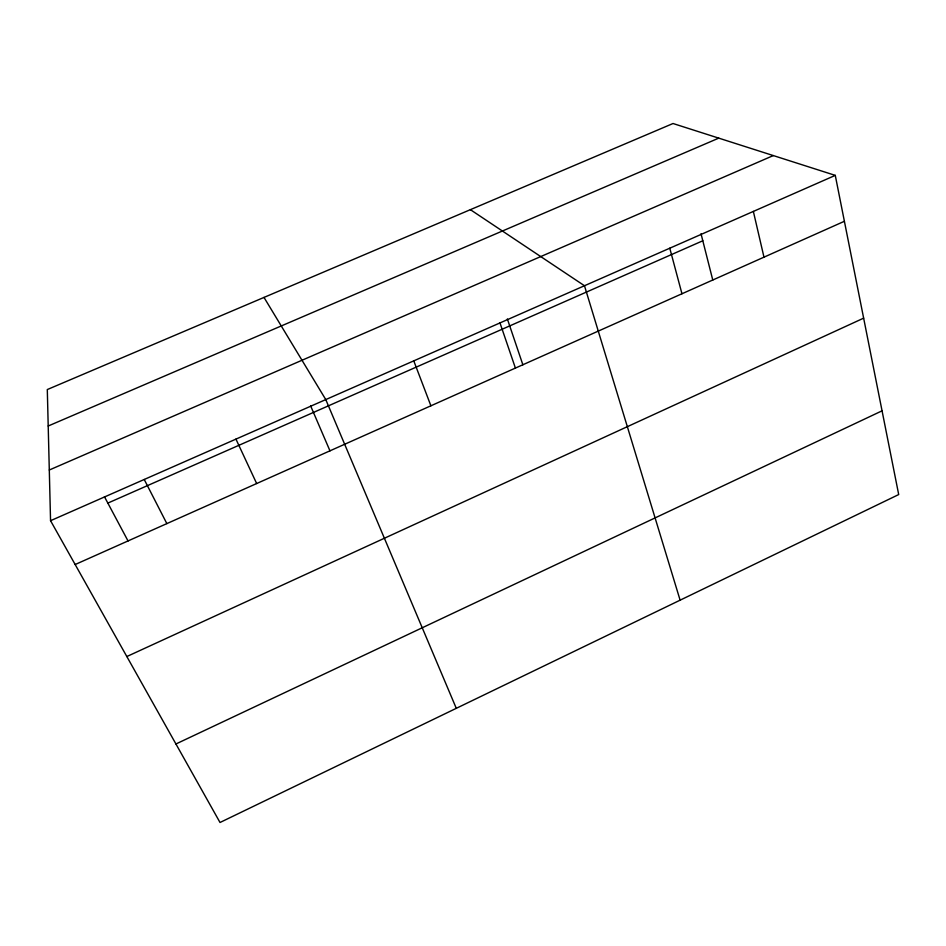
<?xml version="1.0" encoding="UTF-8"?>
<svg xmlns="http://www.w3.org/2000/svg" width="946" height="946" viewBox="0 0 946 946"><rect width="100%" height="100%" fill="white"/><g stroke="black" fill="none" stroke-linecap="round" stroke-linejoin="round"><path stroke-width="1.42" d="M175.932 743.982L882.062 410.824M126.835 656.536L863.651 318.152M75.16 564.526L844.4 221.281M50.552 520.702L835.271 175.377L898.7 494.557L220.016 822.488L50.552 520.702L47.3 389.551L673.02 123.512L835.271 175.377M107.844 503.095L702.807 240.769M49.298 470.008L773.308 155.57M48.199 426.007L718.759 138.14M470.387 209.669L584.474 285.739L680.115 600.178M263.993 297.411L325.779 399.59L456.291 708.329M104.462 496.756L128.053 541.006M144.23 479.48L166.851 523.611M235.944 439.11L256.662 483.536M310.595 405.799L329.988 450.899M413.769 360.864L430.891 405.787M499.985 322.917L515.416 368.077M507.363 318.944L522.878 364.825M669.78 248.207L681.96 293.757M701.021 233.745L712.787 280.087M753.359 211.419L763.978 257.158"/></g></svg>
